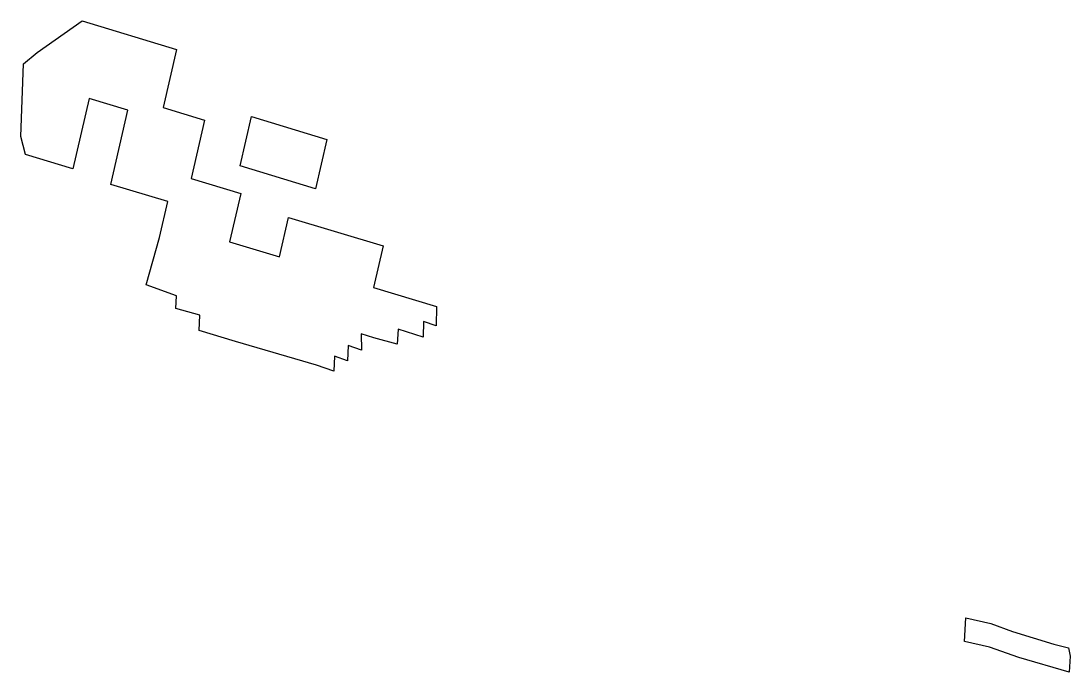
# Model space of a CAD drawing. Header units: metres. Extents: x 256825 to 257671, y 386143 to 386668.
import ezdxf

# ---------------------------------------------------------------- set-up
doc = ezdxf.new("R2010")
doc.units = ezdxf.units.M

msp = doc.modelspace()

# ---------------------------------------------------------------- linework, layer by layer
for points in [[(257159.871881, 386422.110165, 73.022308), (257149.499735, 386425.654236, 72.606793), (257149.245217, 386412.988154, 90.322615), (257129.007707, 386419.510642, 90.057426), (257128.361789, 386407.281427, 107.336236), (257109.501144, 386412.267107, 108.608366), (257099.253971, 386415.671687, 108.332389), (257099.56473, 386402.374663, 126.679362), (257088.830337, 386406.32306, 125.859387), (257088.383515, 386393.871621, 143.360494), (257077.812663, 386397.63748, 142.723117), (257077.104124, 386385.478161, 159.932009), (257063.292005, 386390.290591, 159.249489), (256997.970257, 386409.540964, 160.899077), (256968.472256, 386418.366732, 161.459577), (256969.177081, 386430.71485, 143.989881), (256949.7396, 386436.159721, 144.874611), (256950.267152, 386446.362777, 130.463522), (256925.947888, 386455.073182, 128.932288), (256936.705899, 386493.401525, 70.979708), (256943.309737, 386522.227938, 28.040804), (256897.444173, 386536.005984, 28.835692), (256911.156559, 386595.861919, -60.323799), (256879.735342, 386605.300874, -59.779243), (256866.781099, 386548.754308, 24.450715), (256828.437761, 386560.272672, 25.115237), (256824.86234, 386574.716243, 6.594334), (256826.805718, 386633.346749, -75.74388), (256837.792665, 386642.434211, -93.152842), (256874.135172, 386667.877437, -144.321786), (256950.332939, 386644.987577, -145.642356), (256939.571516, 386598.012891, -75.670363), (256972.993156, 386587.973008, -76.249588), (256962.188286, 386540.808673, -5.9951), (257002.088998, 386528.822473, -6.686612), (256993.179813, 386489.93299, 51.24192), (257033.479175, 386477.827035, 50.543499), (257040.741329, 386509.527063, 3.324149), (257116.95131, 386486.633534, 2.003367), (257109.227896, 386452.92006, 52.221883), (257160.020114, 386437.662044, 51.341612), (257159.871881, 386422.110165, 73.022308)], [(257062.410566, 386532.544456, -38.092047), (257001.643353, 386550.959809, -37.262462), (257010.778365, 386590.759265, -96.554012), (257071.545578, 386572.343913, -97.383597), (257062.410566, 386532.544456, -38.092047)], [(257062.410566, 386532.544456, -38.092047), (257001.643353, 386550.959809, -37.262462), (257010.778365, 386590.759265, -96.554012), (257071.545578, 386572.343913, -97.383597), (257062.410566, 386532.544456, -38.092047)], [(257062.410566, 386532.544456, -38.092047), (257001.643353, 386550.959809, -37.262462), (257010.778365, 386590.759265, -96.554012), (257071.545578, 386572.343913, -97.383597), (257062.410566, 386532.544456, -38.092047)], [(257670.394567, 386142.929905, 239.055714), (257629.840398, 386154.528723, 240.569835), (257606.075737, 386162.979856, 239.157795), (257585.868594, 386167.46021, 241.717851), (257587.11932, 386186.540464, 214.65347), (257607.201655, 386181.993567, 212.240179), (257624.771244, 386175.584564, 213.507831), (257658.006045, 386165.385764, 213.230744), (257669.751268, 386162.412897, 212.255206), (257671.109015, 386155.772189, 220.894971), (257670.394567, 386142.929905, 239.055714)]]:
    msp.add_polyline3d(points)

doc.saveas('drawing.dxf')
